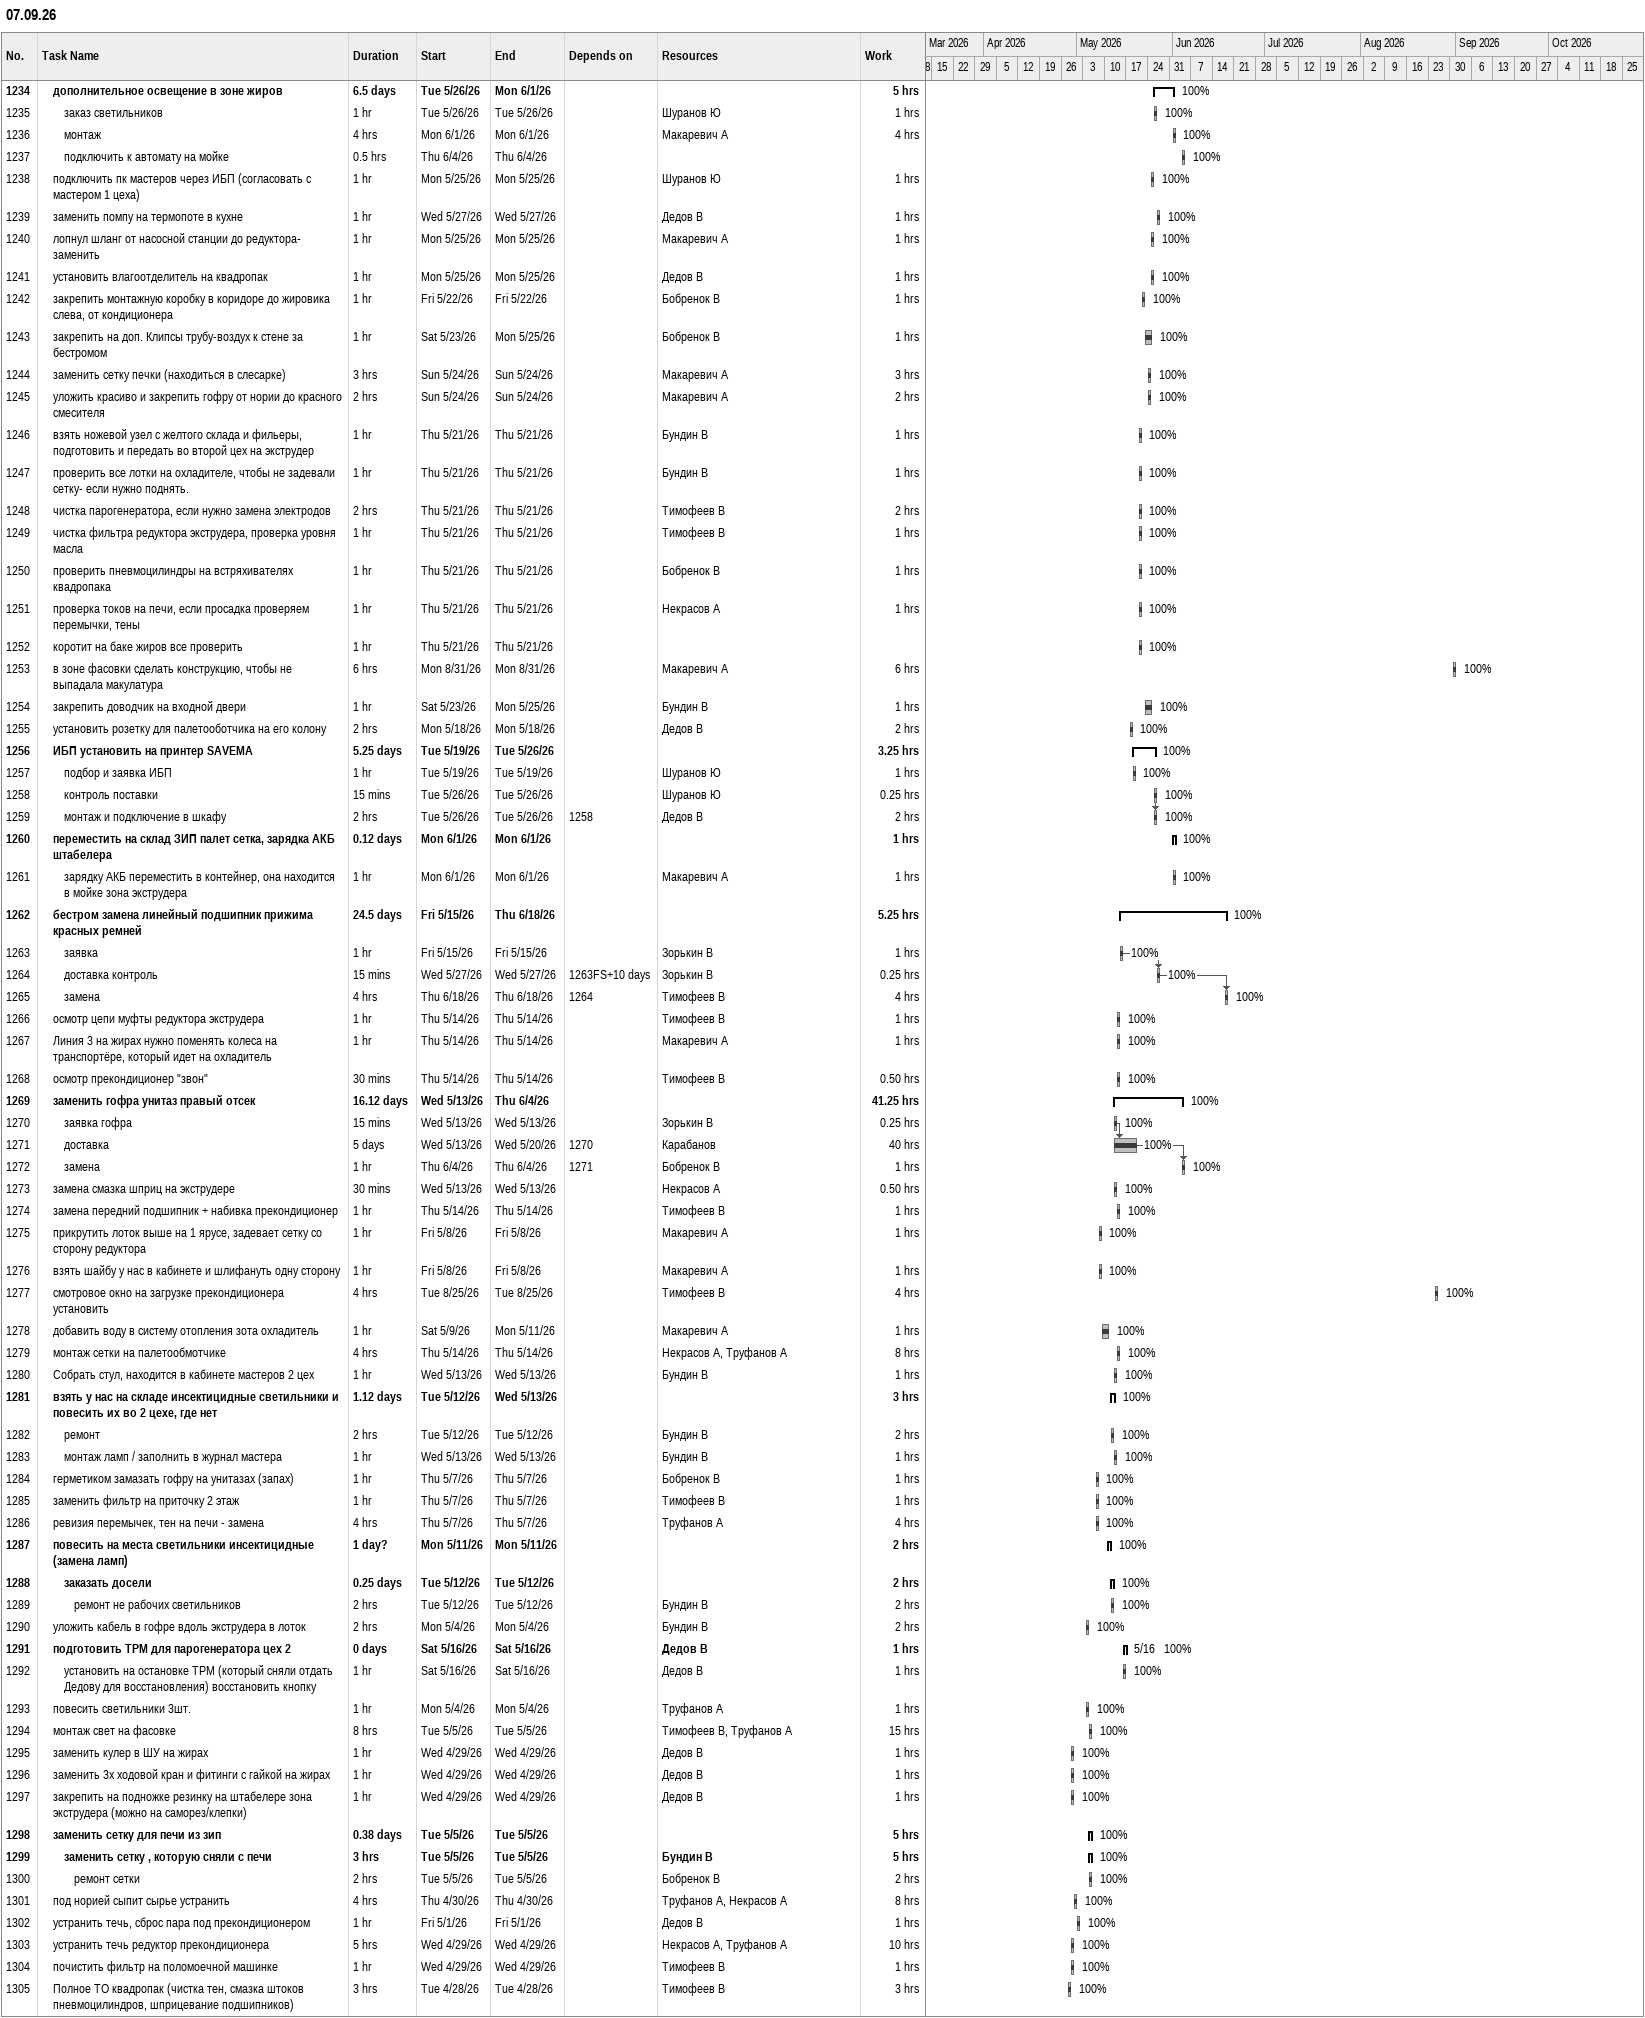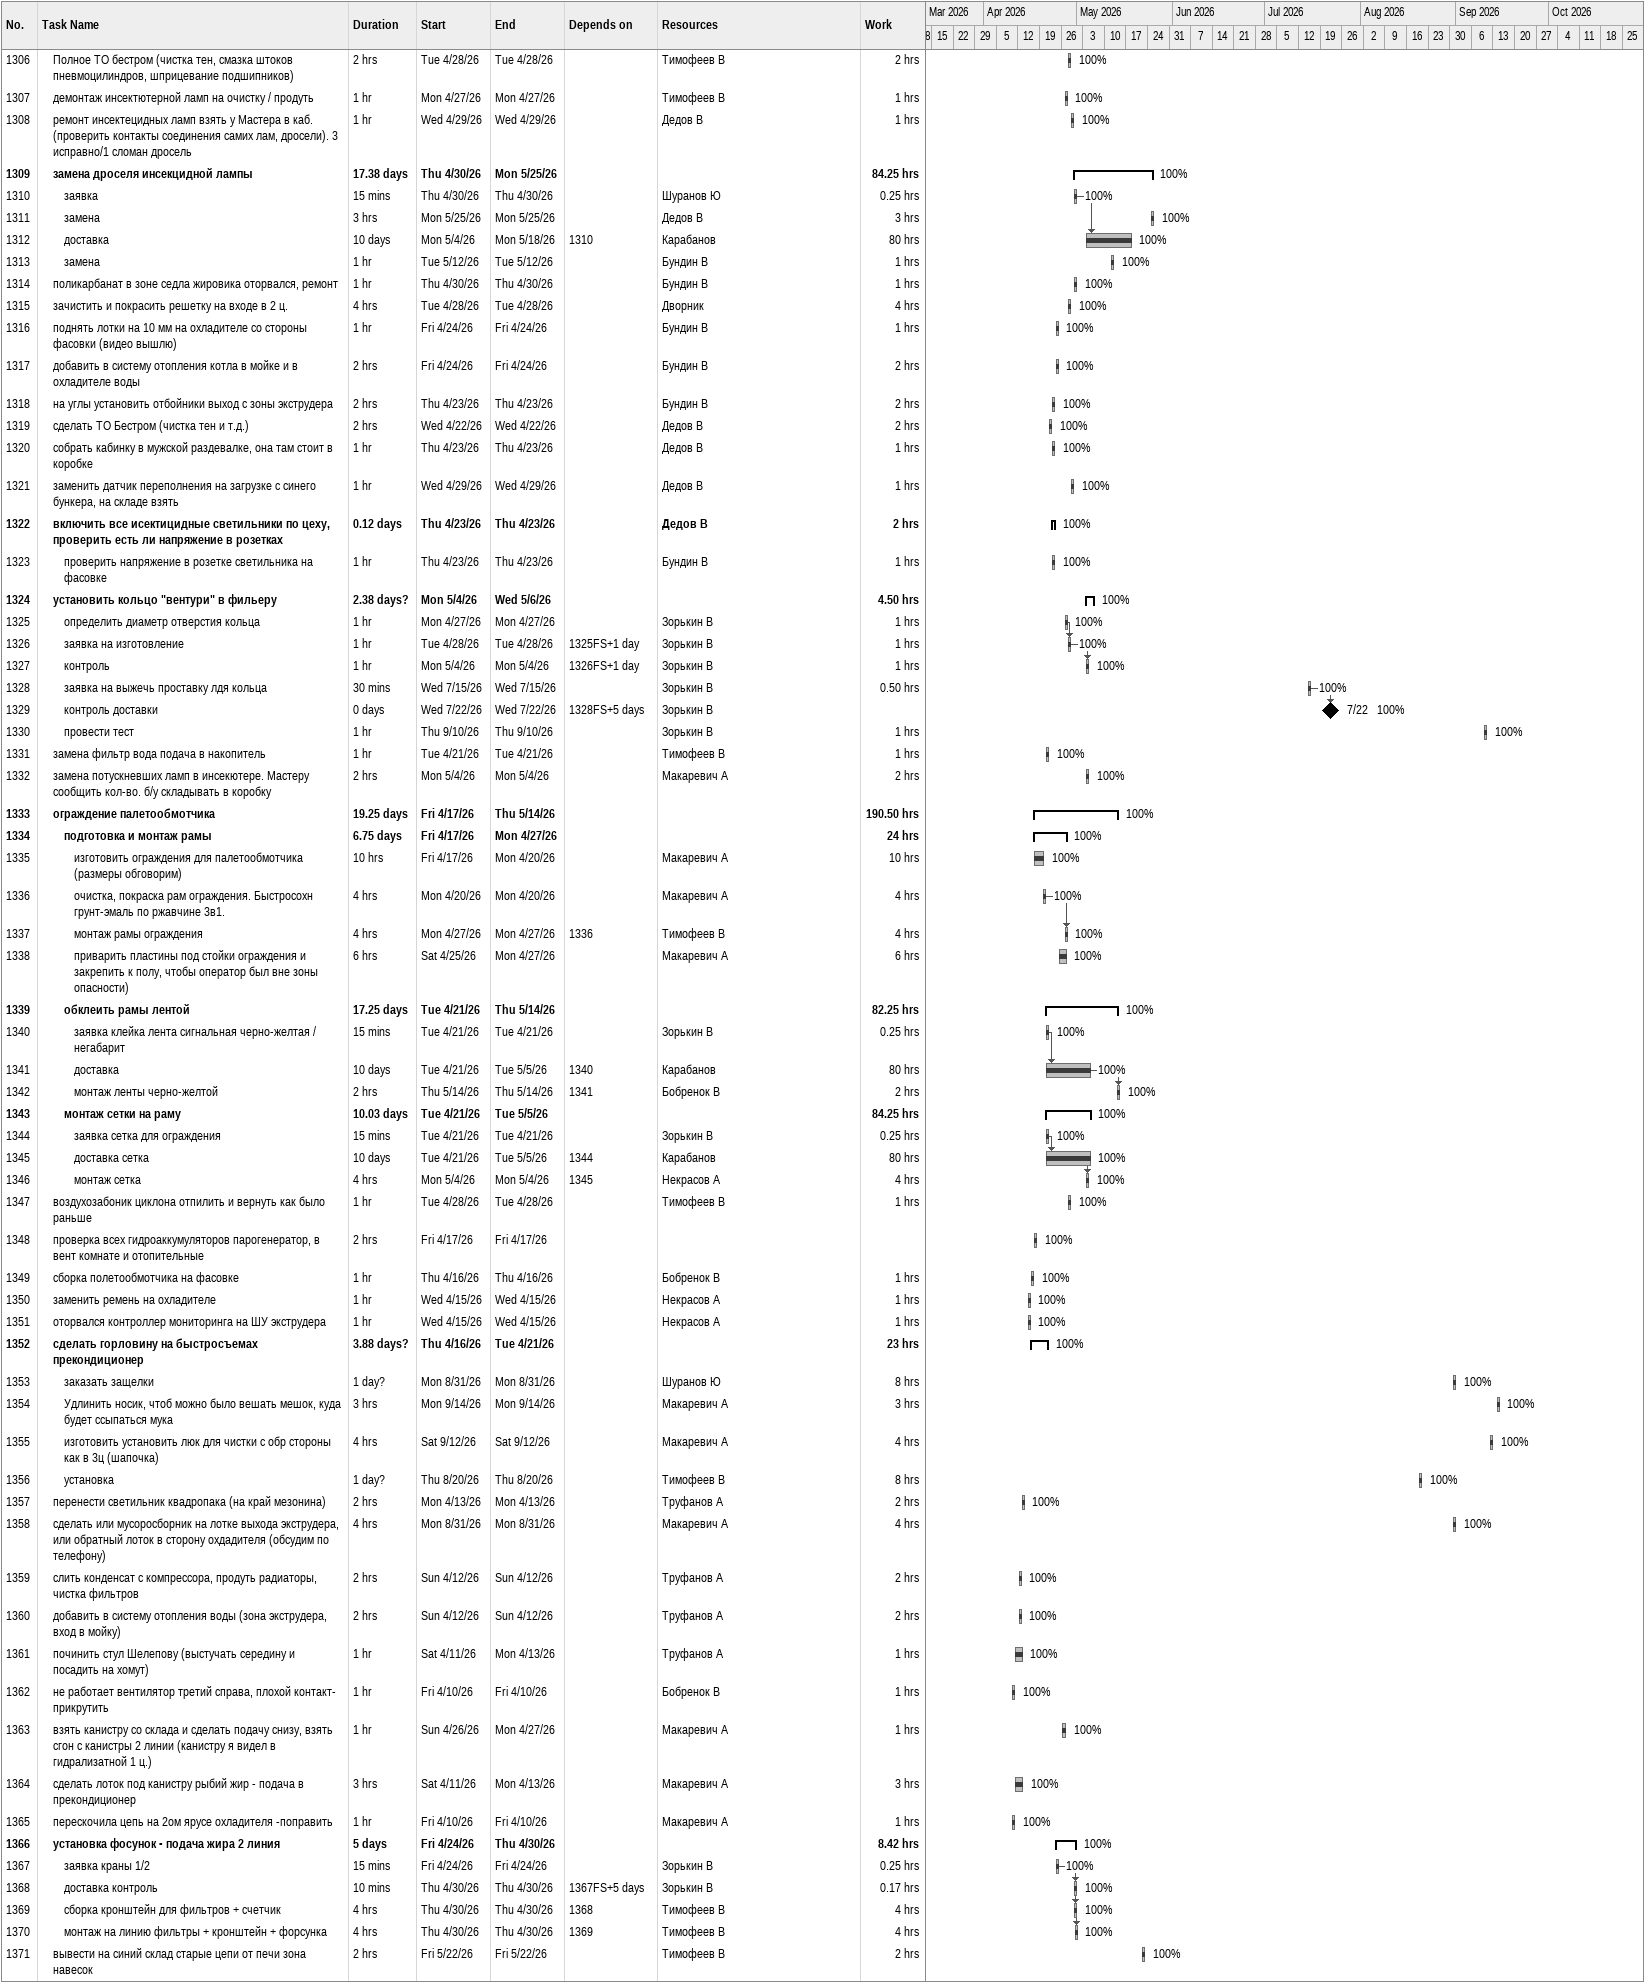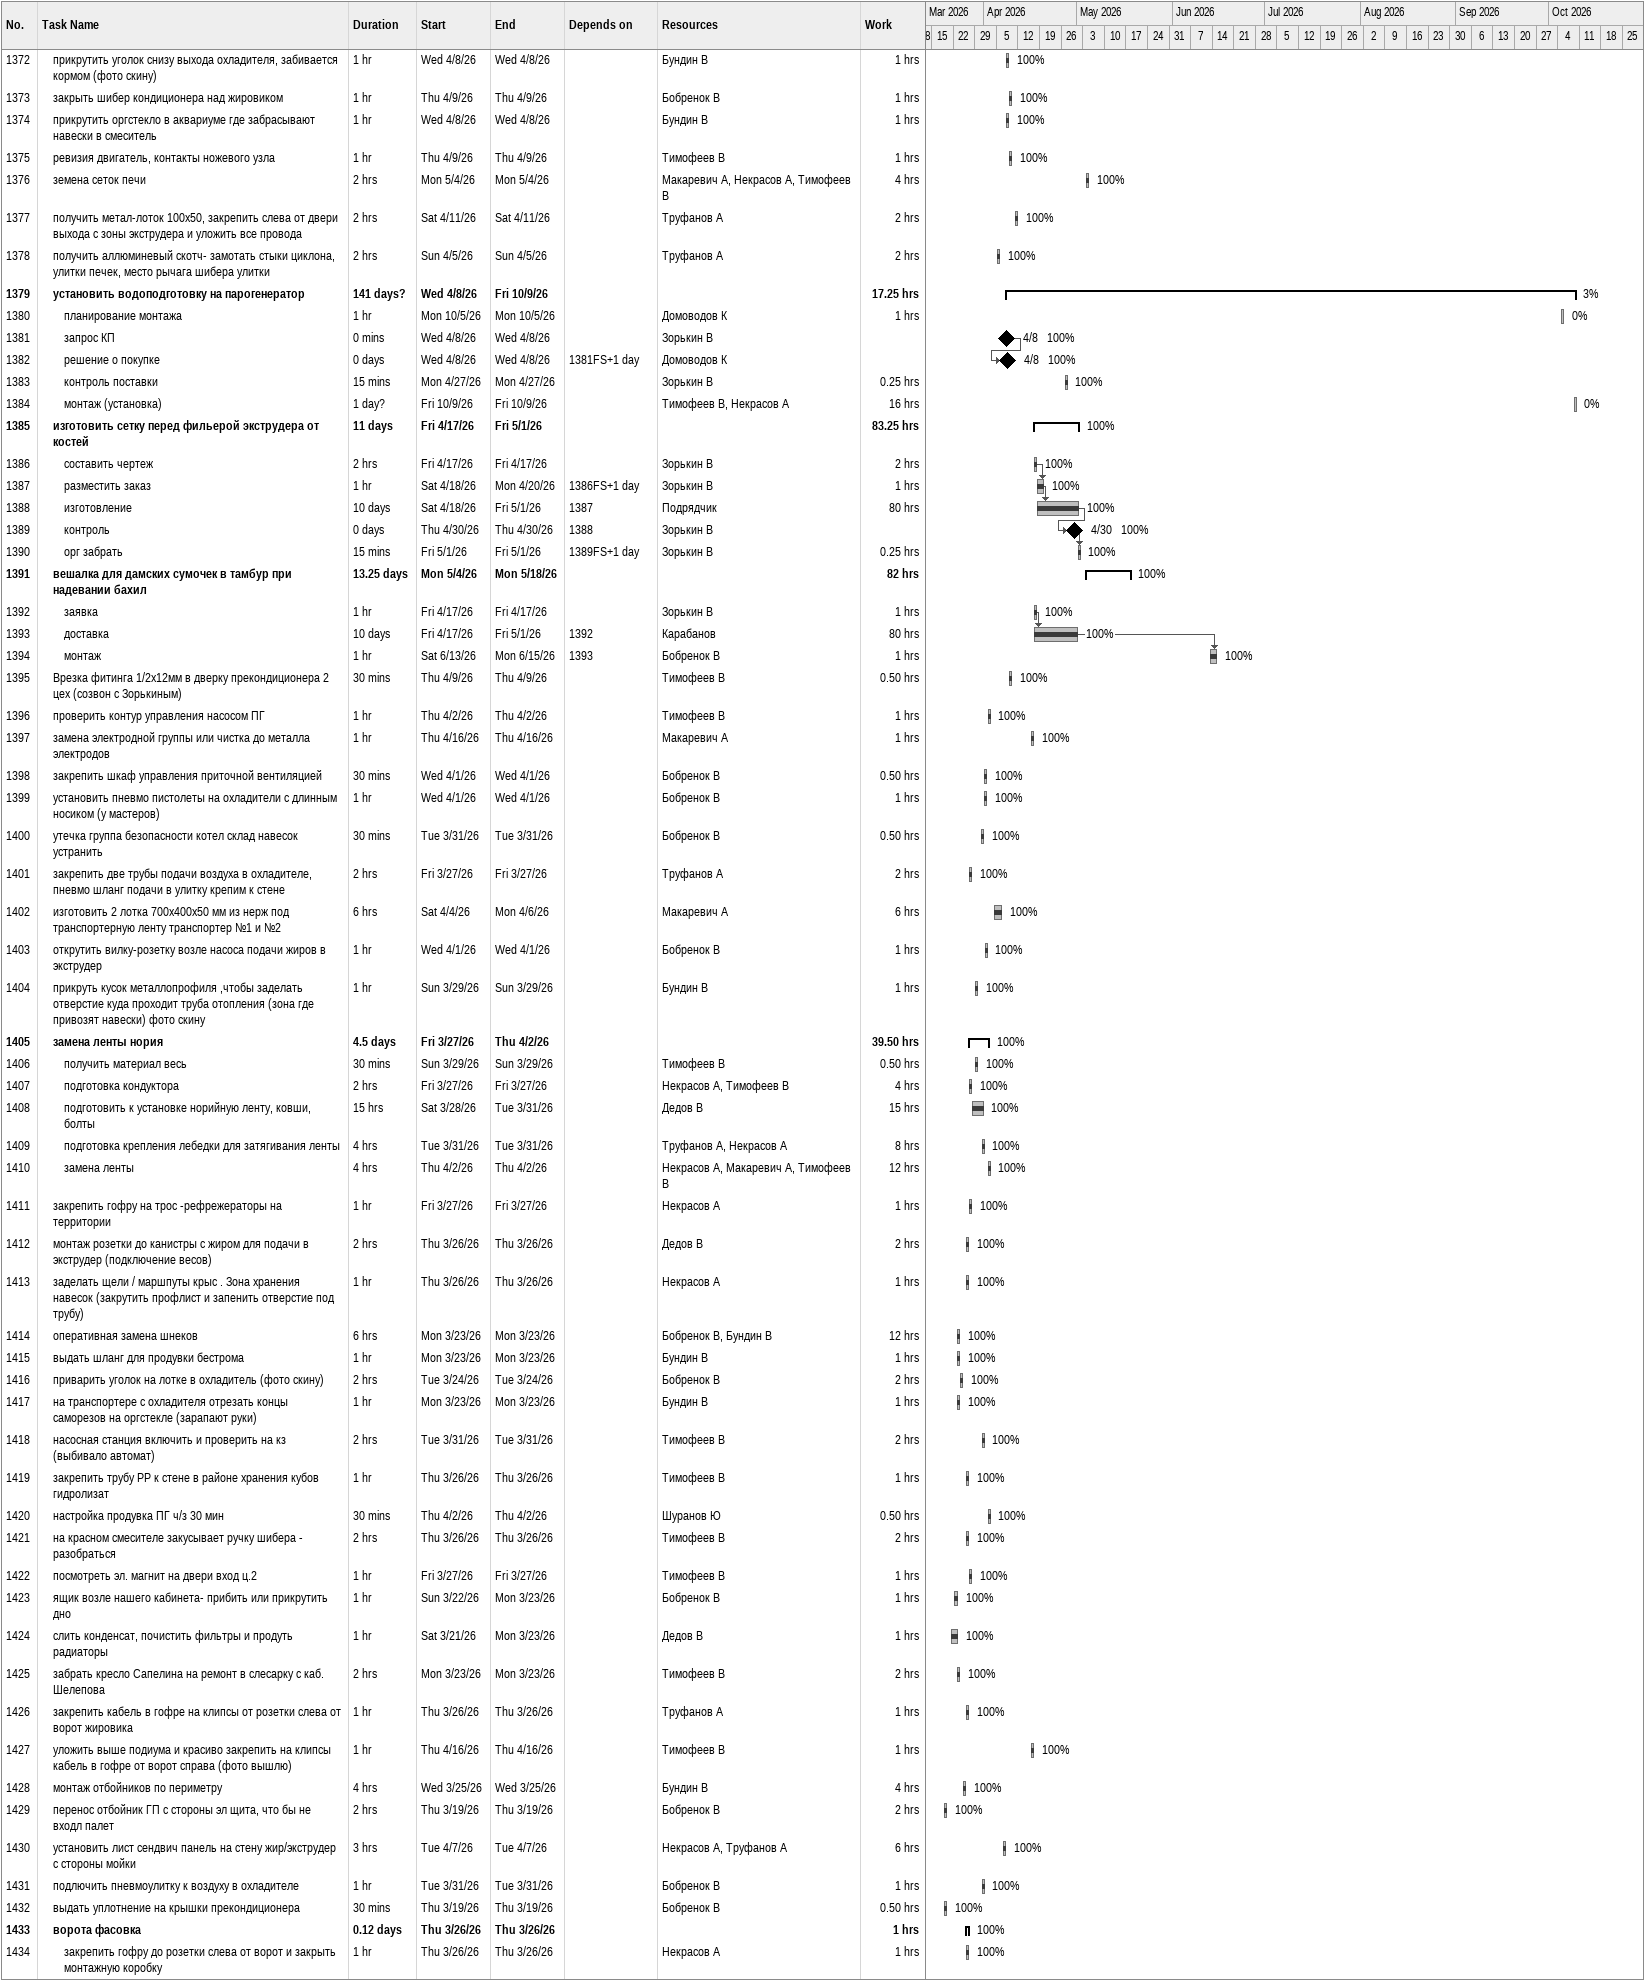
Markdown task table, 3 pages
07.09.26

| ID | Level | Task | Duration | Start | Finish | Predecessors | Resources | % complete | Work (h) |
|---|---|---|---|---|---|---|---|---|---|
| 1234 | 2 | **дополнительное освещение в зоне жиров** | 6.5d | 2026-05-26 | 2026-06-01 |  |  | 100 | 5 |
| 1235 | 3 | заказ светильников | 1h | 2026-05-26 | 2026-05-26 |  | Шуранов Ю | 100 | 1 |
| 1236 | 3 | монтаж | 4h | 2026-06-01 | 2026-06-01 |  | Макаревич А | 100 | 4 |
| 1237 | 3 | подключить к автомату на мойке | 0.5h | 2026-06-04 | 2026-06-04 |  |  | 100 |  |
| 1238 | 2 | подключить пк мастеров через ИБП (согласовать с мастером 1 цеха) | 1h | 2026-05-25 | 2026-05-25 |  | Шуранов Ю | 100 | 1 |
| 1239 | 2 | заменить помпу на термопоте в кухне | 1h | 2026-05-27 | 2026-05-27 |  | Дедов В | 100 | 1 |
| 1240 | 2 | лопнул шланг от насосной станции до редуктора- заменить | 1h | 2026-05-25 | 2026-05-25 |  | Макаревич А | 100 | 1 |
| 1241 | 2 | установить влагоотделитель на квадропак | 1h | 2026-05-25 | 2026-05-25 |  | Дедов В | 100 | 1 |
| 1242 | 2 | закрепить монтажную коробку в коридоре до жировика слева, от кондиционера | 1h | 2026-05-22 | 2026-05-22 |  | Бобренок В | 100 | 1 |
| 1243 | 2 | закрепить на доп. Клипсы трубу-воздух к стене за бестромом | 1h | 2026-05-23 | 2026-05-25 |  | Бобренок В | 100 | 1 |
| 1244 | 2 | заменить сетку печки (находиться в слесарке) | 3h | 2026-05-24 | 2026-05-24 |  | Макаревич А | 100 | 3 |
| 1245 | 2 | уложить красиво и закрепить гофру от нории до красного смесителя | 2h | 2026-05-24 | 2026-05-24 |  | Макаревич А | 100 | 2 |
| 1246 | 2 | взять ножевой узел с желтого склада и фильеры, подготовить и передать во второй цех на экструдер | 1h | 2026-05-21 | 2026-05-21 |  | Бундин В | 100 | 1 |
| 1247 | 2 | проверить все лотки на охладителе, чтобы не задевали сетку- если нужно поднять. | 1h | 2026-05-21 | 2026-05-21 |  | Бундин В | 100 | 1 |
| 1248 | 2 | чистка парогенератора, если нужно замена электродов | 2h | 2026-05-21 | 2026-05-21 |  | Тимофеев В | 100 | 2 |
| 1249 | 2 | чистка фильтра редуктора экструдера, проверка уровня масла | 1h | 2026-05-21 | 2026-05-21 |  | Тимофеев В | 100 | 1 |
| 1250 | 2 | проверить пневмоцилиндры на встряхивателях квадропака | 1h | 2026-05-21 | 2026-05-21 |  | Бобренок В | 100 | 1 |
| 1251 | 2 | проверка токов на печи, если просадка проверяем перемычки, тены | 1h | 2026-05-21 | 2026-05-21 |  | Некрасов А | 100 | 1 |
| 1252 | 2 | коротит на баке жиров все проверить | 1h | 2026-05-21 | 2026-05-21 |  |  | 100 |  |
| 1253 | 2 | в зоне фасовки сделать конструкцию, чтобы не выпадала макулатура | 6h | 2026-08-31 | 2026-08-31 |  | Макаревич А | 100 | 6 |
| 1254 | 2 | закрепить доводчик на входной двери | 1h | 2026-05-23 | 2026-05-25 |  | Бундин В | 100 | 1 |
| 1255 | 2 | установить розетку для палетооботчика на его колону | 2h | 2026-05-18 | 2026-05-18 |  | Дедов В | 100 | 2 |
| 1256 | 2 | **ИБП установить на принтер SAVEMA** | 5.25d | 2026-05-19 | 2026-05-26 |  |  | 100 | 3.25 |
| 1257 | 3 | подбор и заявка ИБП | 1h | 2026-05-19 | 2026-05-19 |  | Шуранов Ю | 100 | 1 |
| 1258 | 3 | контроль поставки | 15min | 2026-05-26 | 2026-05-26 |  | Шуранов Ю | 100 | 0.25 |
| 1259 | 3 | монтаж и подключение в шкафу | 2h | 2026-05-26 | 2026-05-26 | 1258 | Дедов В | 100 | 2 |
| 1260 | 2 | **переместить на склад ЗИП палет сетка, зарядка АКБ штабелера** | 0.12d | 2026-06-01 | 2026-06-01 |  |  | 100 | 1 |
| 1261 | 3 | зарядку АКБ переместить в контейнер, она находится в мойке зона экструдера | 1h | 2026-06-01 | 2026-06-01 |  | Макаревич А | 100 | 1 |
| 1262 | 2 | **бестром замена линейный подшипник прижима красных ремней** | 24.5d | 2026-05-15 | 2026-06-18 |  |  | 100 | 5.25 |
| 1263 | 3 | заявка | 1h | 2026-05-15 | 2026-05-15 |  | Зорькин В | 100 | 1 |
| 1264 | 3 | доставка контроль | 15min | 2026-05-27 | 2026-05-27 | 1263FS+10d | Зорькин В | 100 | 0.25 |
| 1265 | 3 | замена | 4h | 2026-06-18 | 2026-06-18 | 1264 | Тимофеев В | 100 | 4 |
| 1266 | 2 | осмотр цепи муфты редуктора экструдера | 1h | 2026-05-14 | 2026-05-14 |  | Тимофеев В | 100 | 1 |
| 1267 | 2 | Линия 3 на жирах нужно поменять колеса на транспортёре, который идет на охладитель | 1h | 2026-05-14 | 2026-05-14 |  | Макаревич А | 100 | 1 |
| 1268 | 2 | осмотр прекондиционер "звон" | 30min | 2026-05-14 | 2026-05-14 |  | Тимофеев В | 100 | 0.50 |
| 1269 | 2 | **заменить гофра унитаз правый отсек** | 16.12d | 2026-05-13 | 2026-06-04 |  |  | 100 | 41.25 |
| 1270 | 3 | заявка гофра | 15min | 2026-05-13 | 2026-05-13 |  | Зорькин В | 100 | 0.25 |
| 1271 | 3 | доставка | 5d | 2026-05-13 | 2026-05-20 | 1270 | Карабанов | 100 | 40 |
| 1272 | 3 | замена | 1h | 2026-06-04 | 2026-06-04 | 1271 | Бобренок В | 100 | 1 |
| 1273 | 2 | замена смазка шприц на экструдере | 30min | 2026-05-13 | 2026-05-13 |  | Некрасов А | 100 | 0.50 |
| 1274 | 2 | замена передний подшипник + набивка прекондиционер | 1h | 2026-05-14 | 2026-05-14 |  | Тимофеев В | 100 | 1 |
| 1275 | 2 | прикрутить лоток выше на 1 ярусе, задевает сетку со сторону редуктора | 1h | 2026-05-08 | 2026-05-08 |  | Макаревич А | 100 | 1 |
| 1276 | 2 | взять шайбу у нас в кабинете и шлифануть одну сторону | 1h | 2026-05-08 | 2026-05-08 |  | Макаревич А | 100 | 1 |
| 1277 | 2 | смотровое окно на загрузке прекондиционера установить | 4h | 2026-08-25 | 2026-08-25 |  | Тимофеев В | 100 | 4 |
| 1278 | 2 | добавить воду в систему отопления зота охладитель | 1h | 2026-05-09 | 2026-05-11 |  | Макаревич А | 100 | 1 |
| 1279 | 2 | монтаж сетки на палетообмотчике | 4h | 2026-05-14 | 2026-05-14 |  | Некрасов А, Труфанов А | 100 | 8 |
| 1280 | 2 | Собрать стул, находится в кабинете мастеров 2 цех | 1h | 2026-05-13 | 2026-05-13 |  | Бундин В | 100 | 1 |
| 1281 | 2 | **взять у нас на складе инсектицидные светильники и повесить их во 2 цехе, где нет** | 1.12d | 2026-05-12 | 2026-05-13 |  |  | 100 | 3 |
| 1282 | 3 | ремонт | 2h | 2026-05-12 | 2026-05-12 |  | Бундин В | 100 | 2 |
| 1283 | 3 | монтаж ламп / заполнить в журнал мастера | 1h | 2026-05-13 | 2026-05-13 |  | Бундин В | 100 | 1 |
| 1284 | 2 | герметиком замазать гофру на унитазах (запах) | 1h | 2026-05-07 | 2026-05-07 |  | Бобренок В | 100 | 1 |
| 1285 | 2 | заменить фильтр на приточку 2 этаж | 1h | 2026-05-07 | 2026-05-07 |  | Тимофеев В | 100 | 1 |
| 1286 | 2 | ревизия перемычек, тен на печи - замена | 4h | 2026-05-07 | 2026-05-07 |  | Труфанов А | 100 | 4 |
| 1287 | 2 | **повесить на места светильники инсектицидные (замена ламп)** | 1d? | 2026-05-11 | 2026-05-11 |  |  | 100 | 2 |
| 1288 | 3 | **заказать досели** | 0.25d | 2026-05-12 | 2026-05-12 |  |  | 100 | 2 |
| 1289 | 4 | ремонт не рабочих светильников | 2h | 2026-05-12 | 2026-05-12 |  | Бундин В | 100 | 2 |
| 1290 | 2 | уложить кабель в гофре вдоль экструдера в лоток | 2h | 2026-05-04 | 2026-05-04 |  | Бундин В | 100 | 2 |
| 1291 | 2 | **подготовить ТРМ для парогенератора цех 2** | 0d | 2026-05-16 | 2026-05-16 |  | Дедов В | 100 | 1 |
| 1292 | 3 | установить на остановке ТРМ (который сняли отдать Дедову для восстановления) восстановить кнопку | 1h | 2026-05-16 | 2026-05-16 |  | Дедов В | 100 | 1 |
| 1293 | 2 | повесить светильники 3шт. | 1h | 2026-05-04 | 2026-05-04 |  | Труфанов А | 100 | 1 |
| 1294 | 2 | монтаж свет на фасовке | 8h | 2026-05-05 | 2026-05-05 |  | Тимофеев В, Труфанов А | 100 | 15 |
| 1295 | 2 | заменить кулер в ШУ на жирах | 1h | 2026-04-29 | 2026-04-29 |  | Дедов В | 100 | 1 |
| 1296 | 2 | заменить 3х ходовой кран и фитинги с гайкой на жирах | 1h | 2026-04-29 | 2026-04-29 |  | Дедов В | 100 | 1 |
| 1297 | 2 | закрепить на подножке резинку на штабелере зона экструдера (можно на саморез/клепки) | 1h | 2026-04-29 | 2026-04-29 |  | Дедов В | 100 | 1 |
| 1298 | 2 | **заменить сетку для печи из зип** | 0.38d | 2026-05-05 | 2026-05-05 |  |  | 100 | 5 |
| 1299 | 3 | **заменить сетку , которую сняли с печи** | 3h | 2026-05-05 | 2026-05-05 |  | Бундин В | 100 | 5 |
| 1300 | 4 | ремонт сетки | 2h | 2026-05-05 | 2026-05-05 |  | Бобренок В | 100 | 2 |
| 1301 | 2 | под норией сыпит сырье устранить | 4h | 2026-04-30 | 2026-04-30 |  | Труфанов А, Некрасов А | 100 | 8 |
| 1302 | 2 | устранить течь, сброс пара под прекондиционером | 1h | 2026-05-01 | 2026-05-01 |  | Дедов В | 100 | 1 |
| 1303 | 2 | устранить течь редуктор прекондиционера | 5h | 2026-04-29 | 2026-04-29 |  | Некрасов А, Труфанов А | 100 | 10 |
| 1304 | 2 | почистить фильтр на поломоечной машинке | 1h | 2026-04-29 | 2026-04-29 |  | Тимофеев В | 100 | 1 |
| 1305 | 2 | Полное ТО квадропак (чистка тен, смазка штоков пневмоцилиндров, шприцевание подшипников) | 3h | 2026-04-28 | 2026-04-28 |  | Тимофеев В | 100 | 3 |
| 1306 | 2 | Полное ТО бестром (чистка тен, смазка штоков пневмоцилиндров, шприцевание подшипников) | 2h | 2026-04-28 | 2026-04-28 |  | Тимофеев В | 100 | 2 |
| 1307 | 2 | демонтаж инсектютерной ламп на очистку / продуть | 1h | 2026-04-27 | 2026-04-27 |  | Тимофеев В | 100 | 1 |
| 1308 | 2 | ремонт инсектецидных ламп взять у Мастера в каб. (проверить контакты соединения самих лам, дросели). 3 исправно/1 сломан дросель | 1h | 2026-04-29 | 2026-04-29 |  | Дедов В | 100 | 1 |
| 1309 | 2 | **замена дроселя инсекцидной лампы** | 17.38d | 2026-04-30 | 2026-05-25 |  |  | 100 | 84.25 |
| 1310 | 3 | заявка | 15min | 2026-04-30 | 2026-04-30 |  | Шуранов Ю | 100 | 0.25 |
| 1311 | 3 | замена | 3h | 2026-05-25 | 2026-05-25 |  | Дедов В | 100 | 3 |
| 1312 | 3 | доставка | 10d | 2026-05-04 | 2026-05-18 | 1310 | Карабанов | 100 | 80 |
| 1313 | 3 | замена | 1h | 2026-05-12 | 2026-05-12 |  | Бундин В | 100 | 1 |
| 1314 | 2 | поликарбанат в зоне седла жировика оторвался, ремонт | 1h | 2026-04-30 | 2026-04-30 |  | Бундин В | 100 | 1 |
| 1315 | 2 | зачистить и покрасить решетку на входе в 2 ц. | 4h | 2026-04-28 | 2026-04-28 |  | Дворник | 100 | 4 |
| 1316 | 2 | поднять лотки на 10 мм на охладителе со стороны фасовки (видео вышлю) | 1h | 2026-04-24 | 2026-04-24 |  | Бундин В | 100 | 1 |
| 1317 | 2 | добавить в систему отопления котла в мойке и в охладителе воды | 2h | 2026-04-24 | 2026-04-24 |  | Бундин В | 100 | 2 |
| 1318 | 2 | на углы установить отбойники выход с зоны экструдера | 2h | 2026-04-23 | 2026-04-23 |  | Бундин В | 100 | 2 |
| 1319 | 2 | сделать ТО Бестром (чистка тен и т.д.) | 2h | 2026-04-22 | 2026-04-22 |  | Дедов В | 100 | 2 |
| 1320 | 2 | собрать кабинку в мужской раздевалке, она там стоит в коробке | 1h | 2026-04-23 | 2026-04-23 |  | Дедов В | 100 | 1 |
| 1321 | 2 | заменить датчик переполнения на загрузке с синего бункера, на складе взять | 1h | 2026-04-29 | 2026-04-29 |  | Дедов В | 100 | 1 |
| 1322 | 2 | **включить все исектицидные светильники по цеху, проверить есть ли напряжение в розетках** | 0.12d | 2026-04-23 | 2026-04-23 |  | Дедов В | 100 | 2 |
| 1323 | 3 | проверить напряжение в розетке светильника на фасовке | 1h | 2026-04-23 | 2026-04-23 |  | Бундин В | 100 | 1 |
| 1324 | 2 | **установить кольцо "вентури" в фильеру** | 2.38d? | 2026-05-04 | 2026-05-06 |  |  | 100 | 4.50 |
| 1325 | 3 | определить диаметр отверстия кольца | 1h | 2026-04-27 | 2026-04-27 |  | Зорькин В | 100 | 1 |
| 1326 | 3 | заявка на изготовление | 1h | 2026-04-28 | 2026-04-28 | 1325FS+1d | Зорькин В | 100 | 1 |
| 1327 | 3 | контроль | 1h | 2026-05-04 | 2026-05-04 | 1326FS+1d | Зорькин В | 100 | 1 |
| 1328 | 3 | заявка на выжечь проставку лдя кольца | 30min | 2026-07-15 | 2026-07-15 |  | Зорькин В | 100 | 0.50 |
| 1329 | 3 | контроль доставки | 0d | 2026-07-22 | 2026-07-22 | 1328FS+5d | Зорькин В | 100 |  |
| 1330 | 3 | провести тест | 1h | 2026-09-10 | 2026-09-10 |  | Зорькин В | 100 | 1 |
| 1331 | 2 | замена фильтр вода подача в накопитель | 1h | 2026-04-21 | 2026-04-21 |  | Тимофеев В | 100 | 1 |
| 1332 | 2 | замена потускневших ламп в инсекютере. Мастеру сообщить кол-во. б/у складывать в коробку | 2h | 2026-05-04 | 2026-05-04 |  | Макаревич А | 100 | 2 |
| 1333 | 2 | **ограждение палетообмотчика** | 19.25d | 2026-04-17 | 2026-05-14 |  |  | 100 | 190.50 |
| 1334 | 3 | **подготовка и монтаж рамы** | 6.75d | 2026-04-17 | 2026-04-27 |  |  | 100 | 24 |
| 1335 | 4 | изготовить ограждения для палетообмотчика (размеры обговорим) | 10h | 2026-04-17 | 2026-04-20 |  | Макаревич А | 100 | 10 |
| 1336 | 4 | очистка, покраска рам ограждения. Быстросохн грунт-эмаль по ржавчине 3в1. | 4h | 2026-04-20 | 2026-04-20 |  | Макаревич А | 100 | 4 |
| 1337 | 4 | монтаж рамы ограждения | 4h | 2026-04-27 | 2026-04-27 | 1336 | Тимофеев В | 100 | 4 |
| 1338 | 4 | приварить пластины под стойки ограждения и закрепить к полу, чтобы оператор был вне зоны опасности) | 6h | 2026-04-25 | 2026-04-27 |  | Макаревич А | 100 | 6 |
| 1339 | 3 | **обклеить рамы лентой** | 17.25d | 2026-04-21 | 2026-05-14 |  |  | 100 | 82.25 |
| 1340 | 4 | заявка клейка лента сигнальная черно-желтая / негабарит | 15min | 2026-04-21 | 2026-04-21 |  | Зорькин В | 100 | 0.25 |
| 1341 | 4 | доставка | 10d | 2026-04-21 | 2026-05-05 | 1340 | Карабанов | 100 | 80 |
| 1342 | 4 | монтаж ленты черно-желтой | 2h | 2026-05-14 | 2026-05-14 | 1341 | Бобренок В | 100 | 2 |
| 1343 | 3 | **монтаж сетки на раму** | 10.03d | 2026-04-21 | 2026-05-05 |  |  | 100 | 84.25 |
| 1344 | 4 | заявка сетка для ограждения | 15min | 2026-04-21 | 2026-04-21 |  | Зорькин В | 100 | 0.25 |
| 1345 | 4 | доставка сетка | 10d | 2026-04-21 | 2026-05-05 | 1344 | Карабанов | 100 | 80 |
| 1346 | 4 | монтаж сетка | 4h | 2026-05-04 | 2026-05-04 | 1345 | Некрасов А | 100 | 4 |
| 1347 | 2 | воздухозабоник циклона отпилить и вернуть как было раньше | 1h | 2026-04-28 | 2026-04-28 |  | Тимофеев В | 100 | 1 |
| 1348 | 2 | проверка всех гидроаккумуляторов парогенератор, в вент комнате и отопительные | 2h | 2026-04-17 | 2026-04-17 |  |  | 100 |  |
| 1349 | 2 | сборка полетообмотчика на фасовке | 1h | 2026-04-16 | 2026-04-16 |  | Бобренок В | 100 | 1 |
| 1350 | 2 | заменить ремень на охладителе | 1h | 2026-04-15 | 2026-04-15 |  | Некрасов А | 100 | 1 |
| 1351 | 2 | оторвался контроллер мониторинга на ШУ экструдера | 1h | 2026-04-15 | 2026-04-15 |  | Некрасов А | 100 | 1 |
| 1352 | 2 | **сделать горловину на быстросъемах прекондиционер** | 3.88d? | 2026-04-16 | 2026-04-21 |  |  | 100 | 23 |
| 1353 | 3 | заказать защелки | 1d? | 2026-08-31 | 2026-08-31 |  | Шуранов Ю | 100 | 8 |
| 1354 | 3 | Удлинить носик, чтоб можно было вешать мешок, куда будет ссыпаться мука | 3h | 2026-09-14 | 2026-09-14 |  | Макаревич А | 100 | 3 |
| 1355 | 3 | изготовить установить люк для чистки с обр стороны как в 3ц (шапочка) | 4h | 2026-09-12 | 2026-09-12 |  | Макаревич А | 100 | 4 |
| 1356 | 3 | установка | 1d? | 2026-08-20 | 2026-08-20 |  | Тимофеев В | 100 | 8 |
| 1357 | 2 | перенести светильник квадропака (на край мезонина) | 2h | 2026-04-13 | 2026-04-13 |  | Труфанов А | 100 | 2 |
| 1358 | 2 | сделать или мусоросборник на лотке выхода экструдера, или обратный лоток в сторону охдадителя (обсудим по телефону) | 4h | 2026-08-31 | 2026-08-31 |  | Макаревич А | 100 | 4 |
| 1359 | 2 | слить конденсат с компрессора, продуть радиаторы, чистка фильтров | 2h | 2026-04-12 | 2026-04-12 |  | Труфанов А | 100 | 2 |
| 1360 | 2 | добавить в систему отопления воды (зона экструдера, вход в мойку) | 2h | 2026-04-12 | 2026-04-12 |  | Труфанов А | 100 | 2 |
| 1361 | 2 | починить стул Шелепову (выстучать середину и посадить на хомут) | 1h | 2026-04-11 | 2026-04-13 |  | Труфанов А | 100 | 1 |
| 1362 | 2 | не работает вентилятор третий справа, плохой контакт- прикрутить | 1h | 2026-04-10 | 2026-04-10 |  | Бобренок В | 100 | 1 |
| 1363 | 2 | взять канистру со склада и сделать подачу снизу, взять сгон с канистры 2 линии (канистру я видел в гидрализатной 1 ц.) | 1h | 2026-04-26 | 2026-04-27 |  | Макаревич А | 100 | 1 |
| 1364 | 2 | сделать лоток под канистру рыбий жир - подача в прекондиционер | 3h | 2026-04-11 | 2026-04-13 |  | Макаревич А | 100 | 3 |
| 1365 | 2 | перескочила цепь на 2ом ярусе охладителя -поправить | 1h | 2026-04-10 | 2026-04-10 |  | Макаревич А | 100 | 1 |
| 1366 | 2 | **установка фосунок - подача жира 2 линия** | 5d | 2026-04-24 | 2026-04-30 |  |  | 100 | 8.42 |
| 1367 | 3 | заявка краны 1/2 | 15min | 2026-04-24 | 2026-04-24 |  | Зорькин В | 100 | 0.25 |
| 1368 | 3 | доставка контроль | 10min | 2026-04-30 | 2026-04-30 | 1367FS+5d | Зорькин В | 100 | 0.17 |
| 1369 | 3 | сборка кронштейн для фильтров + счетчик | 4h | 2026-04-30 | 2026-04-30 | 1368 | Тимофеев В | 100 | 4 |
| 1370 | 3 | монтаж на линию фильтры + кронштейн + форсунка | 4h | 2026-04-30 | 2026-04-30 | 1369 | Тимофеев В | 100 | 4 |
| 1371 | 2 | вывести на синий склад старые цепи от печи зона навесок | 2h | 2026-05-22 | 2026-05-22 |  | Тимофеев В | 100 | 2 |
| 1372 | 2 | прикрутить уголок снизу выхода охладителя, забивается кормом (фото скину) | 1h | 2026-04-08 | 2026-04-08 |  | Бундин В | 100 | 1 |
| 1373 | 2 | закрыть шибер кондиционера над жировиком | 1h | 2026-04-09 | 2026-04-09 |  | Бобренок В | 100 | 1 |
| 1374 | 2 | прикрутить оргстекло в аквариуме где забрасывают навески в смеситель | 1h | 2026-04-08 | 2026-04-08 |  | Бундин В | 100 | 1 |
| 1375 | 2 | ревизия двигатель, контакты ножевого узла | 1h | 2026-04-09 | 2026-04-09 |  | Тимофеев В | 100 | 1 |
| 1376 | 2 | земена сеток печи | 2h | 2026-05-04 | 2026-05-04 |  | Макаревич А, Некрасов А, Тимофеев В | 100 | 4 |
| 1377 | 2 | получить метал-лоток 100х50, закрепить слева от двери выхода с зоны экструдера и уложить все провода | 2h | 2026-04-11 | 2026-04-11 |  | Труфанов А | 100 | 2 |
| 1378 | 2 | получить аллюминевый скотч- замотать стыки циклона, улитки печек, место рычага шибера улитки | 2h | 2026-04-05 | 2026-04-05 |  | Труфанов А | 100 | 2 |
| 1379 | 2 | **установить водоподготовку на парогенератор** | 141d? | 2026-04-08 | 2026-10-09 |  |  | 3 | 17.25 |
| 1380 | 3 | планирование монтажа | 1h | 2026-10-05 | 2026-10-05 |  | Домоводов К | 0 | 1 |
| 1381 | 3 | запрос КП | 0min | 2026-04-08 | 2026-04-08 |  | Зорькин В | 100 |  |
| 1382 | 3 | решение о покупке | 0d | 2026-04-08 | 2026-04-08 | 1381FS+1d | Домоводов К | 100 |  |
| 1383 | 3 | контроль поставки | 15min | 2026-04-27 | 2026-04-27 |  | Зорькин В | 100 | 0.25 |
| 1384 | 3 | монтаж (установка) | 1d? | 2026-10-09 | 2026-10-09 |  | Тимофеев В, Некрасов А | 0 | 16 |
| 1385 | 2 | **изготовить сетку перед фильерой экструдера от костей** | 11d | 2026-04-17 | 2026-05-01 |  |  | 100 | 83.25 |
| 1386 | 3 | составить чертеж | 2h | 2026-04-17 | 2026-04-17 |  | Зорькин В | 100 | 2 |
| 1387 | 3 | разместить заказ | 1h | 2026-04-18 | 2026-04-20 | 1386FS+1d | Зорькин В | 100 | 1 |
| 1388 | 3 | изготовление | 10d | 2026-04-18 | 2026-05-01 | 1387 | Подрядчик | 100 | 80 |
| 1389 | 3 | контроль | 0d | 2026-04-30 | 2026-04-30 | 1388 | Зорькин В | 100 |  |
| 1390 | 3 | орг забрать | 15min | 2026-05-01 | 2026-05-01 | 1389FS+1d | Зорькин В | 100 | 0.25 |
| 1391 | 2 | **вешалка для дамских сумочек в тамбур при надевании бахил** | 13.25d | 2026-05-04 | 2026-05-18 |  |  | 100 | 82 |
| 1392 | 3 | заявка | 1h | 2026-04-17 | 2026-04-17 |  | Зорькин В | 100 | 1 |
| 1393 | 3 | доставка | 10d | 2026-04-17 | 2026-05-01 | 1392 | Карабанов | 100 | 80 |
| 1394 | 3 | монтаж | 1h | 2026-06-13 | 2026-06-15 | 1393 | Бобренок В | 100 | 1 |
| 1395 | 2 | Врезка фитинга 1/2х12мм в дверку прекондиционера 2 цех (созвон с Зорькиным) | 30min | 2026-04-09 | 2026-04-09 |  | Тимофеев В | 100 | 0.50 |
| 1396 | 2 | проверить контур управления насосом ПГ | 1h | 2026-04-02 | 2026-04-02 |  | Тимофеев В | 100 | 1 |
| 1397 | 2 | замена электродной группы или чистка до металла электродов | 1h | 2026-04-16 | 2026-04-16 |  | Макаревич А | 100 | 1 |
| 1398 | 2 | закрепить шкаф управления приточной вентиляцией | 30min | 2026-04-01 | 2026-04-01 |  | Бобренок В | 100 | 0.50 |
| 1399 | 2 | установить пневмо пистолеты на охладители с длинным носиком (у мастеров) | 1h | 2026-04-01 | 2026-04-01 |  | Бобренок В | 100 | 1 |
| 1400 | 2 | утечка группа безопасности котел склад навесок устранить | 30min | 2026-03-31 | 2026-03-31 |  | Бобренок В | 100 | 0.50 |
| 1401 | 2 | закрепить две трубы подачи воздуха в охладителе, пневмо шланг подачи в улитку крепим к стене | 2h | 2026-03-27 | 2026-03-27 |  | Труфанов А | 100 | 2 |
| 1402 | 2 | изготовить 2 лотка 700х400х50 мм из нерж под транспортерную ленту транспортер №1 и №2 | 6h | 2026-04-04 | 2026-04-06 |  | Макаревич А | 100 | 6 |
| 1403 | 2 | открутить вилку-розетку возле насоса подачи жиров в экструдер | 1h | 2026-04-01 | 2026-04-01 |  | Бобренок В | 100 | 1 |
| 1404 | 2 | прикруть кусок металлопрофиля ,чтобы заделать отверстие куда проходит труба отопления (зона где привозят навески) фото скину | 1h | 2026-03-29 | 2026-03-29 |  | Бундин В | 100 | 1 |
| 1405 | 2 | **замена ленты нория** | 4.5d | 2026-03-27 | 2026-04-02 |  |  | 100 | 39.50 |
| 1406 | 3 | получить материал весь | 30min | 2026-03-29 | 2026-03-29 |  | Тимофеев В | 100 | 0.50 |
| 1407 | 3 | подготовка кондуктора | 2h | 2026-03-27 | 2026-03-27 |  | Некрасов А, Тимофеев В | 100 | 4 |
| 1408 | 3 | подготовить к установке норийную ленту, ковши, болты | 15h | 2026-03-28 | 2026-03-31 |  | Дедов В | 100 | 15 |
| 1409 | 3 | подготовка крепления лебедки для затягивания ленты | 4h | 2026-03-31 | 2026-03-31 |  | Труфанов А, Некрасов А | 100 | 8 |
| 1410 | 3 | замена ленты | 4h | 2026-04-02 | 2026-04-02 |  | Некрасов А, Макаревич А, Тимофеев В | 100 | 12 |
| 1411 | 2 | закрепить гофру на трос -рефрежераторы на территории | 1h | 2026-03-27 | 2026-03-27 |  | Некрасов А | 100 | 1 |
| 1412 | 2 | монтаж розетки до канистры с жиром для подачи в экструдер (подключение весов) | 2h | 2026-03-26 | 2026-03-26 |  | Дедов В | 100 | 2 |
| 1413 | 2 | заделать щели / маршпуты крыс . Зона хранения навесок (закрутить профлист и запенить отверстие под трубу) | 1h | 2026-03-26 | 2026-03-26 |  | Некрасов А | 100 | 1 |
| 1414 | 2 | оперативная замена шнеков | 6h | 2026-03-23 | 2026-03-23 |  | Бобренок В, Бундин В | 100 | 12 |
| 1415 | 2 | выдать шланг для продувки бестрома | 1h | 2026-03-23 | 2026-03-23 |  | Бундин В | 100 | 1 |
| 1416 | 2 | приварить уголок на лотке в охладитель (фото скину) | 2h | 2026-03-24 | 2026-03-24 |  | Бобренок В | 100 | 2 |
| 1417 | 2 | на транспортере с охладителя отрезать концы саморезов на оргстекле (зарапают руки) | 1h | 2026-03-23 | 2026-03-23 |  | Бундин В | 100 | 1 |
| 1418 | 2 | насосная станция включить и проверить на кз (выбивало автомат) | 2h | 2026-03-31 | 2026-03-31 |  | Тимофеев В | 100 | 2 |
| 1419 | 2 | закрепить трубу РР к стене в районе хранения кубов гидролизат | 1h | 2026-03-26 | 2026-03-26 |  | Тимофеев В | 100 | 1 |
| 1420 | 2 | настройка продувка ПГ ч/з 30 мин | 30min | 2026-04-02 | 2026-04-02 |  | Шуранов Ю | 100 | 0.50 |
| 1421 | 2 | на красном смесителе закусывает ручку шибера - разобраться | 2h | 2026-03-26 | 2026-03-26 |  | Тимофеев В | 100 | 2 |
| 1422 | 2 | посмотреть эл. магнит на двери вход ц.2 | 1h | 2026-03-27 | 2026-03-27 |  | Тимофеев В | 100 | 1 |
| 1423 | 2 | ящик возле нашего кабинета- прибить или прикрутить дно | 1h | 2026-03-22 | 2026-03-23 |  | Бобренок В | 100 | 1 |
| 1424 | 2 | слить конденсат, почистить фильтры и продуть радиаторы | 1h | 2026-03-21 | 2026-03-23 |  | Дедов В | 100 | 1 |
| 1425 | 2 | забрать кресло Сапелина на ремонт в слесарку с каб. Шелепова | 2h | 2026-03-23 | 2026-03-23 |  | Тимофеев В | 100 | 2 |
| 1426 | 2 | закрепить кабель в гофре на клипсы от розетки слева от ворот жировика | 1h | 2026-03-26 | 2026-03-26 |  | Труфанов А | 100 | 1 |
| 1427 | 2 | уложить выше подиума и красиво закрепить на клипсы кабель в гофре от ворот справа (фото вышлю) | 1h | 2026-04-16 | 2026-04-16 |  | Тимофеев В | 100 | 1 |
| 1428 | 2 | монтаж отбойников по периметру | 4h | 2026-03-25 | 2026-03-25 |  | Бундин В | 100 | 4 |
| 1429 | 2 | перенос отбойник ГП с стороны эл щита, что бы не входл палет | 2h | 2026-03-19 | 2026-03-19 |  | Бобренок В | 100 | 2 |
| 1430 | 2 | установить лист сендвич панель на стену жир/экструдер с стороны мойки | 3h | 2026-04-07 | 2026-04-07 |  | Некрасов А, Труфанов А | 100 | 6 |
| 1431 | 2 | подлючить пневмоулитку к воздуху в охладителе | 1h | 2026-03-31 | 2026-03-31 |  | Бобренок В | 100 | 1 |
| 1432 | 2 | выдать уплотнение на крышки прекондиционера | 30min | 2026-03-19 | 2026-03-19 |  | Бобренок В | 100 | 0.50 |
| 1433 | 2 | **ворота фасовка** | 0.12d | 2026-03-26 | 2026-03-26 |  |  | 100 | 1 |
| 1434 | 3 | закрепить гофру до розетки слева от ворот и закрыть монтажную коробку | 1h | 2026-03-26 | 2026-03-26 |  | Некрасов А | 100 | 1 |
